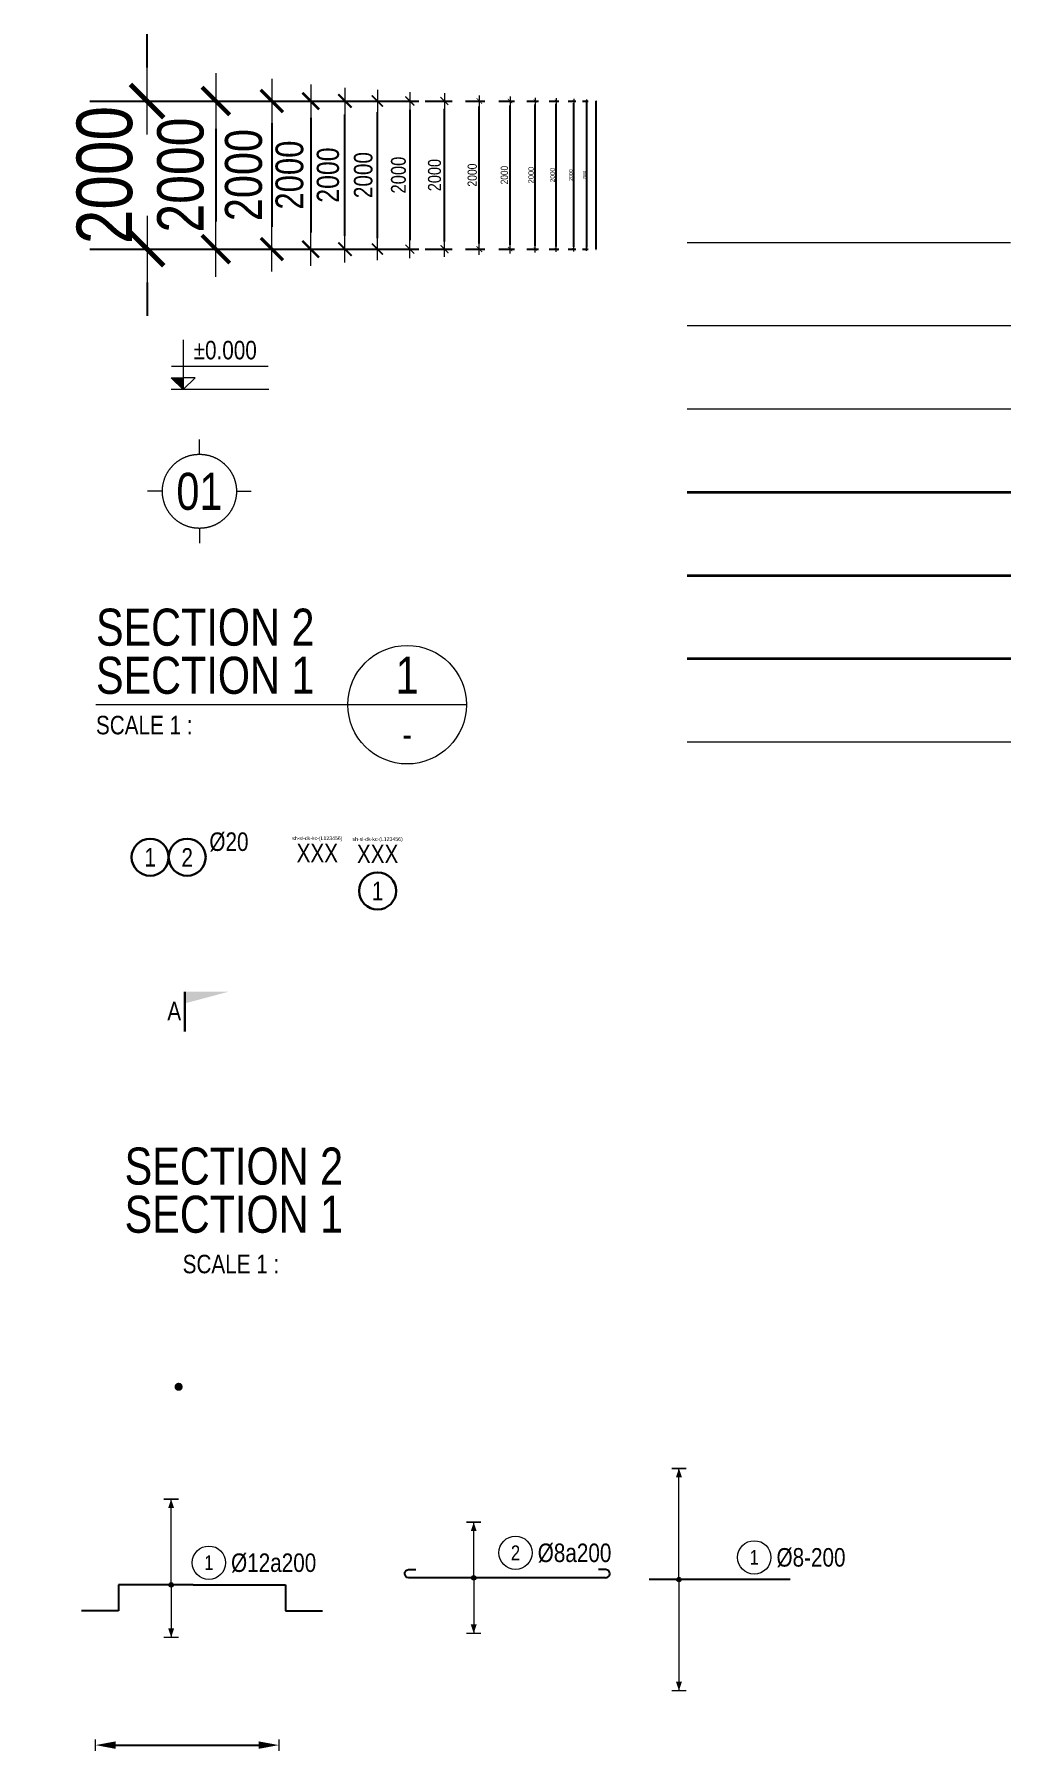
# Model space of a CAD drawing. Header units: millimetres. Extents: x -17710 to 34811, y -85050 to 7016.
# Drawn here: x 18826 to 32006, y -20267 to 2900 of the extents above; entities that cross this region are included whole.
import ezdxf
from ezdxf.enums import TextEntityAlignment as Align

# ---------------------------------------------------------------- set-up
doc = ezdxf.new("R2010")
doc.units = ezdxf.units.MM
doc.header["$MEASUREMENT"] = 0
doc.linetypes.add('CENTER', pattern=[50.8, 31.75, -6.35, 6.35, -6.35])
doc.linetypes.add('HIDDEN', pattern=[9.525, 6.35, -3.175])
for name, color, linetype, lineweight in [('kata_dim', 8, 'Continuous', 5), ('kata_grid', 8, 'CENTER', 5), ('kata_net khuat', 9, 'HIDDEN', 5), ('kata_net manh', 8, 'Continuous', 5), ('kata_net thay', 4, 'Continuous', 20), ('kata_text', 7, 'Continuous', 30), ('kata_thep - H', 1, 'Continuous', 35), ('kata_thep - V', 2, 'Continuous', 35), ('kata_thep chu', 1, 'Continuous', 35), ('kata_thep dai', 220, 'Continuous', 20)]:
    doc.layers.add(name, color=color, linetype=linetype, lineweight=lineweight)
doc.styles.add('kata_text', font='arial.ttf', dxfattribs={"width": 0.8})
doc.dimstyles.new('kata_dim_100', dxfattribs={"dimscale": 100, "dimtxt": 2.5, "dimasz": 1.5, "dimexe": 1.5, "dimexo": 2.5, "dimtad": 1, "dimdec": 0, "dimzin": 0, "dimdsep": 46, "dimtxsty": 'kata_text', "dimblk": 'kata_block_ArchTick', "dimcen": 0.09, "dimdle": 1.2, "dimclrd": 8, "dimclre": 8, "dimclrt": 3, "dimadec": 0, "dimazin": 0, "dimtfac": 1, "dimtdec": 0, "dimtix": 1, "dimtofl": 0, "dimtmove": 0, "dimatfit": 3, "dimfxl": 3.75, "dimfxlon": 1, "dimtolj": 1, "dimtzin": 0, "dimarcsym": 0})
doc.dimstyles.new('kata_dim_120', dxfattribs={"dimscale": 120, "dimtxt": 2.5, "dimasz": 1.5, "dimexe": 1.5, "dimexo": 2.5, "dimtad": 1, "dimdec": 0, "dimzin": 0, "dimdsep": 46, "dimtxsty": 'kata_text', "dimblk": 'kata_block_ArchTick', "dimcen": 0.09, "dimdle": 1.2, "dimclrd": 8, "dimclre": 8, "dimclrt": 3, "dimadec": 0, "dimazin": 0, "dimtfac": 1, "dimtdec": 0, "dimtix": 1, "dimtofl": 0, "dimtmove": 0, "dimatfit": 3, "dimfxl": 3.75, "dimfxlon": 1, "dimtolj": 1, "dimtzin": 0, "dimarcsym": 0})
doc.dimstyles.new('kata_dim_15', dxfattribs={"dimscale": 15, "dimtxt": 2.5, "dimasz": 1.5, "dimexe": 1.5, "dimexo": 2.5, "dimtad": 1, "dimdec": 0, "dimzin": 0, "dimdsep": 46, "dimtxsty": 'kata_text', "dimblk": 'kata_block_ArchTick', "dimcen": 0.09, "dimdle": 1.2, "dimclrd": 8, "dimclre": 8, "dimclrt": 3, "dimadec": 0, "dimazin": 0, "dimtfac": 1, "dimtdec": 0, "dimtix": 1, "dimtofl": 0, "dimtmove": 0, "dimatfit": 3, "dimfxl": 3.75, "dimfxlon": 1, "dimtolj": 1, "dimtzin": 0, "dimarcsym": 0})
doc.dimstyles.new('kata_dim_150', dxfattribs={"dimscale": 150, "dimtxt": 2.5, "dimasz": 1.5, "dimexe": 1.5, "dimexo": 2.5, "dimtad": 1, "dimdec": 0, "dimzin": 0, "dimdsep": 46, "dimtxsty": 'kata_text', "dimblk": 'kata_block_ArchTick', "dimcen": 0.09, "dimdle": 1.2, "dimclrd": 8, "dimclre": 8, "dimclrt": 3, "dimadec": 0, "dimazin": 0, "dimtfac": 1, "dimtdec": 0, "dimtix": 1, "dimtofl": 0, "dimtmove": 0, "dimatfit": 3, "dimfxl": 3.75, "dimfxlon": 1, "dimtolj": 1, "dimtzin": 0, "dimarcsym": 0})
doc.dimstyles.new('kata_dim_20', dxfattribs={"dimscale": 20, "dimtxt": 2.5, "dimasz": 1.5, "dimexe": 1.5, "dimexo": 2.5, "dimtad": 1, "dimdec": 0, "dimzin": 0, "dimdsep": 46, "dimtxsty": 'kata_text', "dimblk": 'kata_block_ArchTick', "dimcen": 0.09, "dimdle": 1.2, "dimclrd": 8, "dimclre": 8, "dimclrt": 3, "dimadec": 0, "dimazin": 0, "dimtfac": 1, "dimtdec": 0, "dimtix": 1, "dimtofl": 0, "dimtmove": 0, "dimatfit": 3, "dimfxl": 3.75, "dimfxlon": 1, "dimtolj": 1, "dimtzin": 0, "dimarcsym": 0})
doc.dimstyles.new('kata_dim_200', dxfattribs={"dimscale": 200, "dimtxt": 2.5, "dimasz": 1.5, "dimexe": 1.5, "dimexo": 2.5, "dimtad": 1, "dimdec": 0, "dimzin": 0, "dimdsep": 46, "dimtxsty": 'kata_text', "dimblk": 'kata_block_ArchTick', "dimcen": 0.09, "dimdle": 1.2, "dimclrd": 8, "dimclre": 8, "dimclrt": 3, "dimadec": 0, "dimazin": 0, "dimtfac": 1, "dimtdec": 0, "dimtix": 1, "dimtofl": 0, "dimtmove": 0, "dimatfit": 3, "dimfxl": 3.75, "dimfxlon": 1, "dimtolj": 1, "dimtzin": 0, "dimarcsym": 0})
doc.dimstyles.new('kata_dim_25', dxfattribs={"dimscale": 25, "dimtxt": 2.5, "dimasz": 1.5, "dimexe": 1.5, "dimexo": 2.5, "dimtad": 1, "dimdec": 0, "dimzin": 0, "dimdsep": 46, "dimtxsty": 'kata_text', "dimblk": 'kata_block_ArchTick', "dimcen": 0.09, "dimdle": 1.2, "dimclrd": 8, "dimclre": 8, "dimclrt": 3, "dimadec": 0, "dimazin": 0, "dimtfac": 1, "dimtdec": 0, "dimtix": 1, "dimtofl": 0, "dimtmove": 0, "dimatfit": 3, "dimfxl": 3.75, "dimfxlon": 1, "dimtolj": 1, "dimtzin": 0, "dimarcsym": 0})
doc.dimstyles.new('kata_dim_250', dxfattribs={"dimscale": 250, "dimtxt": 2.5, "dimasz": 1.5, "dimexe": 1.5, "dimexo": 2.5, "dimtad": 1, "dimdec": 0, "dimzin": 0, "dimdsep": 46, "dimtxsty": 'kata_text', "dimblk": 'kata_block_ArchTick', "dimcen": 0.09, "dimdle": 1.2, "dimclrd": 8, "dimclre": 8, "dimclrt": 3, "dimadec": 0, "dimazin": 0, "dimtfac": 1, "dimtdec": 0, "dimtix": 1, "dimtofl": 0, "dimtmove": 0, "dimatfit": 3, "dimfxl": 3.75, "dimfxlon": 1, "dimtolj": 1, "dimtzin": 0, "dimarcsym": 0})
doc.dimstyles.new('kata_dim_30', dxfattribs={"dimscale": 30, "dimtxt": 2.5, "dimasz": 1.5, "dimexe": 1.5, "dimexo": 2.5, "dimtad": 1, "dimdec": 0, "dimzin": 0, "dimdsep": 46, "dimtxsty": 'kata_text', "dimblk": 'kata_block_ArchTick', "dimcen": 0.09, "dimdle": 1.2, "dimclrd": 8, "dimclre": 8, "dimclrt": 3, "dimadec": 0, "dimazin": 0, "dimtfac": 1, "dimtdec": 0, "dimtix": 1, "dimtofl": 0, "dimtmove": 0, "dimatfit": 3, "dimfxl": 3.75, "dimfxlon": 1, "dimtolj": 1, "dimtzin": 0, "dimarcsym": 0})
doc.dimstyles.new('kata_dim_300', dxfattribs={"dimscale": 300, "dimtxt": 2.5, "dimasz": 1.5, "dimexe": 1.5, "dimexo": 2.5, "dimtad": 1, "dimdec": 0, "dimzin": 0, "dimdsep": 46, "dimtxsty": 'kata_text', "dimblk": 'kata_block_ArchTick', "dimcen": 0.09, "dimdle": 1.2, "dimclrd": 8, "dimclre": 8, "dimclrt": 3, "dimadec": 0, "dimazin": 0, "dimtfac": 1, "dimtdec": 0, "dimtix": 1, "dimtofl": 0, "dimtmove": 0, "dimatfit": 3, "dimfxl": 3.75, "dimfxlon": 1, "dimtolj": 1, "dimtzin": 0, "dimarcsym": 0})
doc.dimstyles.new('kata_dim_40', dxfattribs={"dimscale": 40, "dimtxt": 2.5, "dimasz": 1.5, "dimexe": 1.5, "dimexo": 2.5, "dimtad": 1, "dimdec": 0, "dimzin": 0, "dimdsep": 46, "dimtxsty": 'kata_text', "dimblk": 'kata_block_ArchTick', "dimcen": 0.09, "dimdle": 1.2, "dimclrd": 8, "dimclre": 8, "dimclrt": 3, "dimadec": 0, "dimazin": 0, "dimtfac": 1, "dimtdec": 0, "dimtix": 1, "dimtofl": 0, "dimtmove": 0, "dimatfit": 3, "dimfxl": 3.75, "dimfxlon": 1, "dimtolj": 1, "dimtzin": 0, "dimarcsym": 0})
doc.dimstyles.new('kata_dim_50', dxfattribs={"dimscale": 50, "dimtxt": 2.5, "dimasz": 1.5, "dimexe": 1.5, "dimexo": 2.5, "dimtad": 1, "dimdec": 0, "dimzin": 0, "dimdsep": 46, "dimtxsty": 'kata_text', "dimblk": 'kata_block_ArchTick', "dimcen": 0.09, "dimdle": 1.2, "dimclrd": 8, "dimclre": 8, "dimclrt": 3, "dimadec": 0, "dimazin": 0, "dimtfac": 1, "dimtdec": 0, "dimtix": 1, "dimtofl": 0, "dimtmove": 0, "dimatfit": 3, "dimfxl": 3.75, "dimfxlon": 1, "dimtolj": 1, "dimtzin": 0, "dimarcsym": 0})
doc.dimstyles.new('kata_dim_70', dxfattribs={"dimscale": 70, "dimtxt": 2.5, "dimasz": 1.5, "dimexe": 1.5, "dimexo": 2.5, "dimtad": 1, "dimdec": 0, "dimzin": 0, "dimdsep": 46, "dimtxsty": 'kata_text', "dimblk": 'kata_block_ArchTick', "dimcen": 0.09, "dimdle": 1.2, "dimclrd": 8, "dimclre": 8, "dimclrt": 3, "dimadec": 0, "dimazin": 0, "dimtfac": 1, "dimtdec": 0, "dimtix": 1, "dimtofl": 0, "dimtmove": 0, "dimatfit": 3, "dimfxl": 3.75, "dimfxlon": 1, "dimtolj": 1, "dimtzin": 0, "dimarcsym": 0})
doc.dimstyles.new('kata_dim_80', dxfattribs={"dimscale": 80, "dimtxt": 2.5, "dimasz": 1.5, "dimexe": 1.5, "dimexo": 2.5, "dimtad": 1, "dimdec": 0, "dimzin": 0, "dimdsep": 46, "dimtxsty": 'kata_text', "dimblk": 'kata_block_ArchTick', "dimcen": 0.09, "dimdle": 1.2, "dimclrd": 8, "dimclre": 8, "dimclrt": 3, "dimadec": 0, "dimazin": 0, "dimtfac": 1, "dimtdec": 0, "dimtix": 1, "dimtofl": 0, "dimtmove": 0, "dimatfit": 3, "dimfxl": 3.75, "dimfxlon": 1, "dimtolj": 1, "dimtzin": 0, "dimarcsym": 0})
doc.dimstyles.new('kata_dim_iso', dxfattribs={"dimtxt": 2.5, "dimasz": 1.5, "dimexe": 1.5, "dimexo": 2.5, "dimtad": 1, "dimdec": 0, "dimzin": 0, "dimdsep": 46, "dimtxsty": 'kata_text', "dimblk": 'kata_block_ArchTick', "dimcen": 0.09, "dimdle": 1.2, "dimclrd": 8, "dimclre": 8, "dimclrt": 3, "dimadec": 0, "dimazin": 0, "dimtfac": 1, "dimtdec": 0, "dimtix": 1, "dimtofl": 0, "dimtmove": 0, "dimatfit": 3, "dimfxl": 3.75, "dimfxlon": 1, "dimtolj": 1, "dimtzin": 0, "dimarcsym": 0})
doc.dimstyles.new('kata_rai_thep', dxfattribs={"dimtxt": 2, "dimasz": 1, "dimexe": 0, "dimexo": 0, "dimtad": 1, "dimdec": 0, "dimzin": 12, "dimdsep": 46, "dimtxsty": 'kata_text', "dimblk": 'kata_block_RUNTIC', "dimcen": 0, "dimse1": 1, "dimse2": 1, "dimclrd": 6, "dimclre": 6, "dimclrt": 7, "dimadec": 0, "dimazin": 3, "dimtfac": 1, "dimtdec": 0, "dimtmove": 2, "dimatfit": 3, "dimldrblk": 'kata_block_LEADERTIC', "dimfxl": 1, "dimtolj": 1, "dimtzin": 0, "dimlwd": -1, "dimlwe": -1, "dimarcsym": 0})

# ---------------------------------------------------------------- blocks, each defined once
blk = doc.blocks.new('*U79')
for p, q in [((0, 5), (0, 7)), ((-5, 0), (-7, 0)), ((5, 0), (7, 0)), ((0, -5), (0, -7))]:
    blk.add_line(p, q)
blk.add_circle((0, 0), 5)
at = {"color": 7, "style": 'kata_text', "width": 0.8}
blk.add_attdef('GRID', text='', height=5, dxfattribs=at).set_placement((0, 0), align=Align.MIDDLE)
blk = doc.blocks.new('*U80')
for centre in [(-7.5, 0), (-2.5, 0)]:
    blk.add_circle(centre, 2.5)
at = {"layer": 'kata_text', "color": 3, "style": 'kata_text', "width": 0.8}
blk.add_attdef('DK1', (0.5, 0.85), '', height=2.5, dxfattribs=at)
at = {"layer": 'kata_text', "color": 7, "style": 'kata_text', "width": 0.8}
for tag, p in [('SH1', (-7.5, 0)), ('SH2', (-2.5, 0))]:
    blk.add_attdef(tag, text='', height=2.5, dxfattribs=at).set_placement(p, align=Align.MIDDLE)
blk = doc.blocks.new('*U81')
at = {"color": 0, "linetype": 'ByBlock', "lineweight": -2}
blk.add_line((0, 4.36), (0, -1), dxfattribs=at)
blk.add_solid([(0, 2.78), (5.89, 4.36), (0, 4.36)], dxfattribs=at)
at = {"color": 0, "linetype": 'ByBlock', "lineweight": -2, "style": 'kata_text', "width": 0.8}
blk.add_attdef('DETAIL', text='', height=2.5, dxfattribs=at).set_placement((-0.5, 1.75), align=Align.MIDDLE_RIGHT)
blk = doc.blocks.new('kata_block_THEP')
at = {"layer": 'kata_thep chu', "color": 0}
for p, q in [((-0.5, 0), (0.5, 0)), ((-0.35, 0.35), (0.35, -0.35)), ((0.35, 0.35), (-0.35, -0.35)), ((0, 0.5), (0, -0.5))]:
    blk.add_line(p, q, dxfattribs=at)
at = {"layer": 'kata_thep chu', "color": 0, "const_width": 0.0833}
blk.add_lwpolyline([(-0.5, 0, 1), (0.5, 0, 1), (-0.5, 0, 1)], format="xyb", dxfattribs=at)
blk = doc.blocks.new('kata_block_ArchTick')
at = {"color": 8}
blk.add_line((1, 0), (-1, 0), dxfattribs=at)
at = {"color": 8, "const_width": 0.15}
blk.add_lwpolyline([(-0.5, -0.5), (0.5, 0.5)], dxfattribs=at)
blk = doc.blocks.new('*D71')
at = {"layer": 'Defpoints', "color": 0, "transparency": 16777216}
for p in [(19771, 2000), (23457, 2000), (19771, 0)]:
    blk.add_point(p, dxfattribs=at)
at = {"layer": 'kata_dim', "color": 8, "lineweight": -2, "transparency": 16777216}
for p, q in [((23082, 2000), (23607, 2000)), ((23457, 150), (23457, 1850)), ((23082, 0), (23607, 0))]:
    blk.add_line(p, q, dxfattribs=at)
at = {"layer": 'kata_dim', "color": 8, "lineweight": -2, "transparency": 16777216, "xscale": 150, "yscale": 150, "zscale": 150}
for p, rotation in [((23457, 2000), 90), ((23457, 0), 270)]:
    blk.add_blockref('kata_block_ArchTick', p, dxfattribs=dict(at, rotation=rotation))
at = {"layer": 'kata_dim', "color": 3, "transparency": 16777216, "insert": (23267, 1000), "char_height": 250, "attachment_point": 5, "rotation": 90, "style": 'kata_text'}
blk.add_mtext('\\A1;2000', dxfattribs=at)
blk = doc.blocks.new('*D72')
at = {"layer": 'Defpoints', "color": 0, "transparency": 16777216}
for p in [(19771, 2000), (24362, 2000), (19771, 0)]:
    blk.add_point(p, dxfattribs=at)
at = {"layer": 'kata_dim', "color": 8, "lineweight": -2, "transparency": 16777216}
for p, q in [((24100, 2000), (24467, 2000)), ((24362, 105), (24362, 1895)), ((24100, 0), (24467, 0))]:
    blk.add_line(p, q, dxfattribs=at)
at = {"layer": 'kata_dim', "color": 8, "lineweight": -2, "transparency": 16777216, "xscale": 105, "yscale": 105, "zscale": 105}
for p, rotation in [((24362, 2000), 90), ((24362, 0), 270)]:
    blk.add_blockref('kata_block_ArchTick', p, dxfattribs=dict(at, rotation=rotation))
at = {"layer": 'kata_dim', "color": 3, "transparency": 16777216, "insert": (24229, 1000), "char_height": 175, "attachment_point": 5, "rotation": 90, "style": 'kata_text'}
blk.add_mtext('\\A1;2000', dxfattribs=at)
blk = doc.blocks.new('*D73')
at = {"layer": 'Defpoints', "color": 0, "transparency": 16777216}
for p in [(19771, 2000), (24833, 2000), (19771, 0)]:
    blk.add_point(p, dxfattribs=at)
at = {"layer": 'kata_dim', "color": 8, "lineweight": -2, "transparency": 16777216}
for p, q in [((24646, 2000), (24908, 2000)), ((24833, 75), (24833, 1925)), ((24646, 0), (24908, 0))]:
    blk.add_line(p, q, dxfattribs=at)
at = {"layer": 'kata_dim', "color": 8, "lineweight": -2, "transparency": 16777216, "xscale": 75, "yscale": 75, "zscale": 75}
for p, rotation in [((24833, 2000), 90), ((24833, 0), 270)]:
    blk.add_blockref('kata_block_ArchTick', p, dxfattribs=dict(at, rotation=rotation))
at = {"layer": 'kata_dim', "color": 3, "transparency": 16777216, "insert": (24738, 1000), "char_height": 125, "attachment_point": 5, "rotation": 90, "style": 'kata_text'}
blk.add_mtext('\\A1;2000', dxfattribs=at)
blk = doc.blocks.new('*D74')
at = {"layer": 'Defpoints', "color": 0, "transparency": 16777216}
for p in [(19771, 2000), (25248, 2000), (19771, 0)]:
    blk.add_point(p, dxfattribs=at)
at = {"layer": 'kata_dim', "color": 8, "lineweight": -2, "transparency": 16777216}
for p, q in [((25098, 2000), (25308, 2000)), ((25248, 60), (25248, 1940)), ((25098, 0), (25308, 0))]:
    blk.add_line(p, q, dxfattribs=at)
at = {"layer": 'kata_dim', "color": 8, "lineweight": -2, "transparency": 16777216, "xscale": 60, "yscale": 60, "zscale": 60}
for p, rotation in [((25248, 2000), 90), ((25248, 0), 270)]:
    blk.add_blockref('kata_block_ArchTick', p, dxfattribs=dict(at, rotation=rotation))
at = {"layer": 'kata_dim', "color": 3, "transparency": 16777216, "insert": (25172, 1000), "char_height": 100, "attachment_point": 5, "rotation": 90, "style": 'kata_text'}
blk.add_mtext('\\A1;2000', dxfattribs=at)
blk = doc.blocks.new('*D75')
at = {"layer": 'Defpoints', "color": 0, "transparency": 16777216}
for p in [(19771, 2000), (25589, 2000), (19771, 0)]:
    blk.add_point(p, dxfattribs=at)
at = {"layer": 'kata_dim', "color": 8, "lineweight": -2, "transparency": 16777216}
for p, q in [((25476, 2000), (25634, 2000)), ((25589, 45), (25589, 1955)), ((25476, 0), (25634, 0))]:
    blk.add_line(p, q, dxfattribs=at)
at = {"layer": 'kata_dim', "color": 8, "lineweight": -2, "transparency": 16777216, "xscale": 45, "yscale": 45, "zscale": 45}
for p, rotation in [((25589, 2000), 90), ((25589, 0), 270)]:
    blk.add_blockref('kata_block_ArchTick', p, dxfattribs=dict(at, rotation=rotation))
at = {"layer": 'kata_dim', "color": 3, "transparency": 16777216, "insert": (25532, 1000), "char_height": 75, "attachment_point": 5, "rotation": 90, "style": 'kata_text'}
blk.add_mtext('\\A1;2000', dxfattribs=at)
blk = doc.blocks.new('*D76')
at = {"layer": 'Defpoints', "color": 0, "transparency": 16777216}
for p in [(19771, 2000), (25870, 2000), (19771, 0)]:
    blk.add_point(p, dxfattribs=at)
at = {"layer": 'kata_dim', "color": 8, "lineweight": -2, "transparency": 16777216}
for p, q in [((25776, 2000), (25907, 2000)), ((25870, 38), (25870, 1963)), ((25776, 0), (25907, 0))]:
    blk.add_line(p, q, dxfattribs=at)
at = {"layer": 'kata_dim', "color": 8, "lineweight": -2, "transparency": 16777216, "xscale": 37.5, "yscale": 37.5, "zscale": 37.5}
for p, rotation in [((25870, 2000), 90), ((25870, 0), 270)]:
    blk.add_blockref('kata_block_ArchTick', p, dxfattribs=dict(at, rotation=rotation))
at = {"layer": 'kata_dim', "color": 3, "transparency": 16777216, "insert": (25822, 1000), "char_height": 62.5, "attachment_point": 5, "rotation": 90, "style": 'kata_text'}
blk.add_mtext('\\A1;2000', dxfattribs=at)
blk = doc.blocks.new('*D77')
at = {"layer": 'Defpoints', "color": 0, "transparency": 16777216}
for p in [(19771, 2000), (26107, 2000), (19771, 0)]:
    blk.add_point(p, dxfattribs=at)
at = {"layer": 'kata_dim', "color": 8, "lineweight": -2, "transparency": 16777216}
for p, q in [((26032, 2000), (26137, 2000)), ((26107, 30), (26107, 1970)), ((26032, 0), (26137, 0))]:
    blk.add_line(p, q, dxfattribs=at)
at = {"layer": 'kata_dim', "color": 8, "lineweight": -2, "transparency": 16777216, "xscale": 30, "yscale": 30, "zscale": 30}
for p, rotation in [((26107, 2000), 90), ((26107, 0), 270)]:
    blk.add_blockref('kata_block_ArchTick', p, dxfattribs=dict(at, rotation=rotation))
at = {"layer": 'kata_dim', "color": 3, "transparency": 16777216, "insert": (26069, 1000), "char_height": 50, "attachment_point": 5, "rotation": 90, "style": 'kata_text'}
blk.add_mtext('\\A1;2000', dxfattribs=at)
blk = doc.blocks.new('*D78')
at = {"layer": 'Defpoints', "color": 0, "transparency": 16777216}
for p in [(19771, 2000), (26410, 2000), (19771, 0)]:
    blk.add_point(p, dxfattribs=at)
at = {"layer": 'kata_dim', "color": 8, "lineweight": -2, "transparency": 16777216}
for p, q in [((26406, 2000), (26412, 2000)), ((26410, 2), (26410, 1999)), ((26406, 0), (26412, 0))]:
    blk.add_line(p, q, dxfattribs=at)
at = {"layer": 'kata_dim', "color": 8, "lineweight": -2, "transparency": 16777216, "xscale": 1.5, "yscale": 1.5, "zscale": 1.5}
for p, rotation in [((26410, 2000), 90), ((26410, 0), 270)]:
    blk.add_blockref('kata_block_ArchTick', p, dxfattribs=dict(at, rotation=rotation))
at = {"layer": 'kata_dim', "color": 3, "transparency": 16777216, "insert": (26408, 1000), "char_height": 2.5, "attachment_point": 5, "rotation": 90, "style": 'kata_text'}
blk.add_mtext('\\A1;2000', dxfattribs=at)
blk = doc.blocks.new('kata_block_CT')
blk.add_hatch(color=256).paths.add_polyline_path([(0, 1.6), (-1.61, 1.6), (0, 0)])
at = {"ltscale": 50}
h = blk.add_hatch(dxfattribs=at)
h.set_pattern_fill('ANSI31', color=8, scale=1.406251, style=0)
h.set_pattern_definition([(45, (0, 5e-12), (-3.157, 3.157), [])])
h.paths.add_polyline_path([(0, 1.6), (0, 0), (1.61, 1.6)])
at = {"color": 8, "ltscale": 50}
for p, q in [((-1.59, 3.14), (11.47, 3.14)), ((11.56, 0), (-1.64, 0))]:
    blk.add_line(p, q, dxfattribs=at)
for points in [[(0, 6.69), (0, 0)], [(0, 0), (-1.61, 1.6), (0, 1.6)], [(0, 0), (1.61, 1.6), (0, 1.6)]]:
    blk.add_lwpolyline(points, dxfattribs=at)
at = {"color": 3, "style": 'kata_text', "width": 0.8}
blk.add_attdef('CT', (1.41, 4.07), '', height=2.5, dxfattribs=at)
blk = doc.blocks.new('kata_block_HDSEC')
at = {"color": 0, "linetype": 'ByBlock', "lineweight": -2}
blk.add_line((8, 0), (-42, 0), dxfattribs=at)
blk.add_circle((0, 0), 8, dxfattribs=at)
at = {"color": 6, "linetype": 'ByBlock', "lineweight": -2, "style": 'kata_text', "width": 0.8}
blk.add_attdef('SECTDET2', (-42, 7.97), '', height=5, dxfattribs=at)
at = {"color": 0, "linetype": 'ByBlock', "lineweight": -2, "style": 'kata_text', "width": 0.8}
blk.add_attdef('SECTDET1', (-42, 1.47), '', height=5, dxfattribs=at)
blk.add_attdef('DETT', text='', height=5, dxfattribs=at).set_placement((0, 4), align=Align.MIDDLE)
at = {"color": 3, "lineweight": 25, "style": 'kata_text', "width": 0.8}
blk.add_attdef('SSCALE', (-42, -4), '', height=2.5, dxfattribs=at)
at = {"color": 3, "lineweight": 35, "style": 'kata_text', "width": 0.8}
blk.add_attdef('C/REF', text='', height=3.5, dxfattribs=at).set_placement((0, -4), align=Align.MIDDLE)
blk = doc.blocks.new('kata_block_TD')
at = {"color": 6, "linetype": 'ByBlock', "lineweight": -2, "style": 'kata_text', "width": 0.8}
blk.add_attdef('SECTDET2', text='', height=5, dxfattribs=at).set_placement((0, 7.97), align=Align.CENTER)
at = {"color": 0, "linetype": 'ByBlock', "lineweight": -2, "style": 'kata_text', "width": 0.8}
blk.add_attdef('SECTDET1', text='', height=5, dxfattribs=at).set_placement((0, 1.47), align=Align.CENTER)
at = {"color": 3, "lineweight": 25, "style": 'kata_text', "width": 0.8}
blk.add_attdef('SSCALE', text='', height=2.5, dxfattribs=at).set_placement((0, -4), align=Align.CENTER)
blk = doc.blocks.new('*U84')
h = blk.add_hatch(color=6)
edge = h.paths.add_edge_path()
edge.add_arc((-4.18, 0), 0.3, 0, 360)
for p, q in [((0, 0), (-12.95, 0)), ((13.63, 0), (0, 0))]:
    blk.add_line(p, q)
for points in [[(-12.95, 0, -0.96621), (-12.99, 1.1), (-11.99, 1.1)], [(13.63, 0, 0.96621), (13.67, 1.1), (12.67, 1.1)]]:
    blk.add_lwpolyline(points, format="xyb")
at = {"layer": 'kata_dim', "color": 6}
for q in [(-4.18, 7.5), (-4.18, -7.5)]:
    blk.add_line((-4.18, 0), q, dxfattribs=at)
for points in [[(-5.18, 7.5, 0.2, 0.2, 0), (-3.18, 7.5, 0, 0, 0)], [(-5.18, -7.5, 0.2, 0.2, 0), (-3.18, -7.5, 0, 0, 0)]]:
    blk.add_lwpolyline(points, format="xyseb", dxfattribs=at)
at = {"layer": 'kata_dim'}
blk.add_circle((1.46, 3.37), 2.25, dxfattribs=at)
at = {"layer": 'kata_dim', "color": 6}
blk.add_circle((-4.18, 0), 0.3, dxfattribs=at)
for points in [[(-4.58, 6.3), (-4.18, 7.5), (-3.78, 6.3)], [(-4.58, -6.3), (-4.18, -7.5), (-3.78, -6.3)]]:
    blk.add_solid(points, dxfattribs=at)
at = {"layer": 'kata_text', "style": 'kata_text', "width": 0.8}
blk.add_attdef('KHT', text='', height=2, dxfattribs=at).set_placement((1.46, 3.37), align=Align.MIDDLE_CENTER)
at = {"layer": 'kata_text', "color": 3, "style": 'kata_text', "width": 0.8}
blk.add_attdef('DKT', (4.46, 2.12), '', height=2.5, dxfattribs=at)
blk = doc.blocks.new('*U85')
h = blk.add_hatch(color=6)
edge = h.paths.add_edge_path()
edge.add_arc((-2.99, 0), 0.3, 0, 360)
for p, q in [((0, 0), (-10.09, 0)), ((-10.09, 0), (-10.09, -3.5)), ((0, 0), (12.46, 0)), ((12.46, 0), (12.46, -3.5)), ((-10.09, -3.5), (-15.09, -3.5)), ((12.46, -3.5), (17.46, -3.5))]:
    blk.add_line(p, q)
at = {"layer": 'kata_dim', "color": 6}
for q in [(-2.99, 11.57), (-2.99, -7.07)]:
    blk.add_line((-2.99, 0), q, dxfattribs=at)
for points in [[(-3.99, 11.57, 0.2, 0.2, 0), (-1.99, 11.57, 0, 0, 0)], [(-3.99, -7.07, 0.2, 0.2, 0), (-1.99, -7.07, 0, 0, 0)]]:
    blk.add_lwpolyline(points, format="xyseb", dxfattribs=at)
at = {"layer": 'kata_dim'}
blk.add_circle((2.1, 3), 2.25, dxfattribs=at)
at = {"layer": 'kata_dim', "color": 6}
blk.add_circle((-2.99, 0), 0.3, dxfattribs=at)
for points in [[(-3.39, 10.37), (-2.99, 11.57), (-2.59, 10.37)], [(-3.39, -5.87), (-2.99, -7.07), (-2.59, -5.87)]]:
    blk.add_solid(points, dxfattribs=at)
at = {"layer": 'kata_text', "style": 'kata_text', "width": 0.8}
blk.add_attdef('KHT', text='', height=2, dxfattribs=at).set_placement((2.1, 3), align=Align.MIDDLE_CENTER)
at = {"layer": 'kata_text', "color": 3, "style": 'kata_text', "width": 0.8}
blk.add_attdef('DKT', (5.1, 1.75), '', height=2.5, dxfattribs=at)
blk = doc.blocks.new('kata_block_RUNTIC')
at = {"layer": 'kata_dim', "color": 6}
blk.add_line((0, 0.75), (0, -0.75), dxfattribs=at)
blk.add_lwpolyline([(0, 0, 0, 1, 0), (-2.7, 0, 1, 1, 0)], format="xyseb", dxfattribs=at)
blk = doc.blocks.new('*D89')
at = {"color": 6, "transparency": 16777216}
blk.add_line((19752, -20192), (22026, -20192), dxfattribs=at)
at = {"layer": 'Defpoints', "color": 0, "transparency": 16777216}
for p in [(19652, -20192), (22126, -20192), (22126, -20192)]:
    blk.add_point(p, dxfattribs=at)
at = {"color": 6, "transparency": 16777216, "xscale": 100, "yscale": 100, "zscale": 100, "rotation": 180}
blk.add_blockref('kata_block_RUNTIC', (19652, -20192), dxfattribs=at)
at = {"color": 6, "transparency": 16777216, "xscale": 100, "yscale": 100, "zscale": 100}
blk.add_blockref('kata_block_RUNTIC', (22126, -20192), dxfattribs=at)
blk = doc.blocks.new('kata_block_LEADERTIC')
at = {"layer": 'kata_dim', "color": 6}
blk.add_lwpolyline([(0, 0, 0, 1, 0), (-2.7, 0, 1, 1, 0)], format="xyseb", dxfattribs=at)
blk = doc.blocks.new('kata_block_KHTCT')
at = {"layer": 'Defpoints', "color": 8, "style": 'kata_text', "width": 0.8}
blk.add_attdef('CONG_THUC', text='', height=0.5, dxfattribs=at).set_placement((0, 2), align=Align.MIDDLE_CENTER)
at = {"layer": 'kata_text', "color": 3, "style": 'kata_text', "width": 0.8}
blk.add_attdef('CHU_THICH', text='', height=2.5, dxfattribs=at).set_placement((0, 0), align=Align.MIDDLE_CENTER)
blk = doc.blocks.new('Bo tri thep bien phap')
h = blk.add_hatch(color=6)
edge = h.paths.add_edge_path()
edge.add_arc((-3, 0), 0.3, 0, 360)
for p, q in [((0, 0), (-7, 0)), ((12, 0), (0, 0))]:
    blk.add_line(p, q)
at = {"layer": 'kata_dim', "color": 6}
for q in [(-3, 15), (-3, -15)]:
    blk.add_line((-3, 0), q, dxfattribs=at)
for points in [[(-4, 15, 0.2, 0.2, 0), (-2, 15, 0, 0, 0)], [(-4, -15, 0.2, 0.2, 0), (-2, -15, 0, 0, 0)]]:
    blk.add_lwpolyline(points, format="xyseb", dxfattribs=at)
at = {"layer": 'kata_dim'}
blk.add_circle((7.17, 3), 2.25, dxfattribs=at)
at = {"layer": 'kata_dim', "color": 6}
blk.add_circle((-3, 0), 0.3, dxfattribs=at)
for points in [[(-3.4, 13.8), (-3, 15), (-2.6, 13.8)], [(-3.4, -13.8), (-3, -15), (-2.6, -13.8)]]:
    blk.add_solid(points, dxfattribs=at)
at = {"layer": 'kata_text', "style": 'kata_text', "width": 0.8}
blk.add_attdef('KHT', text='', height=2, dxfattribs=at).set_placement((7.17, 3), align=Align.MIDDLE_CENTER)
at = {"layer": 'kata_text', "color": 3, "style": 'kata_text', "width": 0.8}
blk.add_attdef('DKT', (10.17, 1.75), '', height=2.5, dxfattribs=at)
blk = doc.blocks.new('*D103')
at = {"layer": 'Defpoints', "color": 0, "transparency": 16777216}
for p in [(19771, 2000), (19771, 0), (22557, 0)]:
    blk.add_point(p, dxfattribs=at)
at = {"layer": 'kata_dim', "color": 8, "lineweight": -2, "transparency": 16777216}
for p, q in [((21995, 2000), (22782, 2000)), ((22557, 1775), (22557, 225)), ((21995, 0), (22782, 0))]:
    blk.add_line(p, q, dxfattribs=at)
at = {"layer": 'kata_dim', "color": 8, "lineweight": -2, "transparency": 16777216, "xscale": 225, "yscale": 225, "zscale": 225}
for p, rotation in [((22557, 2000), 90), ((22557, 0), 270)]:
    blk.add_blockref('kata_block_ArchTick', p, dxfattribs=dict(at, rotation=rotation))
at = {"layer": 'kata_dim', "color": 3, "transparency": 16777216, "insert": (22272, 1000), "char_height": 375, "attachment_point": 5, "rotation": 90, "style": 'kata_text'}
blk.add_mtext('\\A1;2000', dxfattribs=at)
blk = doc.blocks.new('*D104')
at = {"layer": 'Defpoints', "color": 0, "transparency": 16777216}
for p in [(19771, 2000), (19771, 0), (22033, 0)]:
    blk.add_point(p, dxfattribs=at)
at = {"layer": 'kata_dim', "color": 8, "lineweight": -2, "transparency": 16777216}
for p, q in [((21283, 2000), (22333, 2000)), ((22033, 1700), (22033, 300)), ((21283, 0), (22333, 0))]:
    blk.add_line(p, q, dxfattribs=at)
at = {"layer": 'kata_dim', "color": 8, "lineweight": -2, "transparency": 16777216, "xscale": 300, "yscale": 300, "zscale": 300}
for p, rotation in [((22033, 2000), 90), ((22033, 0), 270)]:
    blk.add_blockref('kata_block_ArchTick', p, dxfattribs=dict(at, rotation=rotation))
at = {"layer": 'kata_dim', "color": 3, "transparency": 16777216, "insert": (21653, 1000), "char_height": 500, "attachment_point": 5, "rotation": 90, "style": 'kata_text'}
blk.add_mtext('\\A1;2000', dxfattribs=at)
blk = doc.blocks.new('*D105')
at = {"layer": 'Defpoints', "color": 0, "transparency": 16777216}
for p in [(19771, 2000), (19771, 0), (26282, 0)]:
    blk.add_point(p, dxfattribs=at)
at = {"layer": 'kata_dim', "color": 8, "lineweight": -2, "transparency": 16777216}
for p, q in [((26225, 2000), (26304, 2000)), ((26282, 1978), (26282, 23)), ((26225, 0), (26304, 0))]:
    blk.add_line(p, q, dxfattribs=at)
at = {"layer": 'kata_dim', "color": 8, "lineweight": -2, "transparency": 16777216, "xscale": 22.5, "yscale": 22.5, "zscale": 22.5}
for p, rotation in [((26282, 2000), 90), ((26282, 0), 270)]:
    blk.add_blockref('kata_block_ArchTick', p, dxfattribs=dict(at, rotation=rotation))
at = {"layer": 'kata_dim', "color": 3, "transparency": 16777216, "insert": (26253, 1000), "char_height": 37.5, "attachment_point": 5, "rotation": 90, "style": 'kata_text'}
blk.add_mtext('\\A1;2000', dxfattribs=at)
blk = doc.blocks.new('*D113')
at = {"layer": 'Defpoints', "color": 0, "transparency": 16777216}
for p in [(19771, 2000), (19771, 0), (23895, 0)]:
    blk.add_point(p, dxfattribs=at)
at = {"layer": 'kata_dim', "color": 8, "lineweight": -2, "transparency": 16777216}
for p, q in [((23595, 2000), (24015, 2000)), ((23895, 1880), (23895, 120)), ((23595, 0), (24015, 0))]:
    blk.add_line(p, q, dxfattribs=at)
at = {"layer": 'kata_dim', "color": 8, "lineweight": -2, "transparency": 16777216, "xscale": 120, "yscale": 120, "zscale": 120}
for p, rotation in [((23895, 2000), 90), ((23895, 0), 270)]:
    blk.add_blockref('kata_block_ArchTick', p, dxfattribs=dict(at, rotation=rotation))
at = {"layer": 'kata_dim', "color": 3, "transparency": 16777216, "insert": (23742, 1000), "char_height": 200, "attachment_point": 5, "rotation": 90, "style": 'kata_text'}
blk.add_mtext('\\A1;2000', dxfattribs=at)
blk = doc.blocks.new('*D153')
at = {"layer": 'Defpoints', "color": 0, "transparency": 16777216}
for p in [(19771, 2000), (23019, 2000), (19771, 0)]:
    blk.add_point(p, dxfattribs=at)
at = {"layer": 'kata_dim', "color": 8, "lineweight": -2, "transparency": 16777216}
for p, q in [((22569, 2000), (23199, 2000)), ((23019, 180), (23019, 1820)), ((22569, 0), (23199, 0))]:
    blk.add_line(p, q, dxfattribs=at)
at = {"layer": 'kata_dim', "color": 8, "lineweight": -2, "transparency": 16777216, "xscale": 180, "yscale": 180, "zscale": 180}
for p, rotation in [((23019, 2000), 90), ((23019, 0), 270)]:
    blk.add_blockref('kata_block_ArchTick', p, dxfattribs=dict(at, rotation=rotation))
at = {"layer": 'kata_dim', "color": 3, "transparency": 16777216, "insert": (22791, 1000), "char_height": 300, "attachment_point": 5, "rotation": 90, "style": 'kata_text'}
blk.add_mtext('\\A1;2000', dxfattribs=at)
blk = doc.blocks.new('*D154')
at = {"layer": 'Defpoints', "color": 0, "transparency": 16777216}
for p in [(18826, 2000), (18826, 0), (20348, 0)]:
    blk.add_point(p, dxfattribs=at)
at = {"layer": 'kata_dim', "color": 8, "lineweight": -2, "transparency": 16777216}
for p, q in [((20348, 2450), (20348, 2900)), ((19576, 2000), (20798, 2000)), ((19576, 0), (20798, 0)), ((20348, -450), (20348, -900))]:
    blk.add_line(p, q, dxfattribs=at)
at = {"layer": 'kata_dim', "color": 8, "lineweight": -2, "transparency": 16777216, "xscale": 450, "yscale": 450, "zscale": 450}
for p, rotation in [((20348, 2000), 270), ((20348, 0), 90)]:
    blk.add_blockref('kata_block_ArchTick', p, dxfattribs=dict(at, rotation=rotation))
at = {"layer": 'kata_dim', "color": 3, "transparency": 16777216, "insert": (19777, 1000), "char_height": 750, "attachment_point": 5, "rotation": 90, "style": 'kata_text'}
blk.add_mtext('\\A1;2000', dxfattribs=at)
blk = doc.blocks.new('*D155')
at = {"layer": 'Defpoints', "color": 0, "transparency": 16777216}
for p in [(18826, 2000), (18826, 0), (21277, 0)]:
    blk.add_point(p, dxfattribs=at)
at = {"layer": 'kata_dim', "color": 8, "lineweight": -2, "transparency": 16777216}
for p, q in [((20340, 2000), (21652, 2000)), ((21277, 1625), (21277, 375)), ((20340, 0), (21652, 0))]:
    blk.add_line(p, q, dxfattribs=at)
at = {"layer": 'kata_dim', "color": 8, "lineweight": -2, "transparency": 16777216, "xscale": 375, "yscale": 375, "zscale": 375}
for p, rotation in [((21277, 2000), 90), ((21277, 0), 270)]:
    blk.add_blockref('kata_block_ArchTick', p, dxfattribs=dict(at, rotation=rotation))
at = {"layer": 'kata_dim', "color": 3, "transparency": 16777216, "insert": (20802, 1000), "char_height": 625, "attachment_point": 5, "rotation": 90, "style": 'kata_text'}
blk.add_mtext('\\A1;2000', dxfattribs=at)
blk = doc.blocks.new('*U160')
blk.add_circle((0, -5), 2.5)
at = {"layer": 'Defpoints', "color": 8, "style": 'kata_text', "width": 0.8}
blk.add_attdef('CONG_THUC', text='', height=0.5, dxfattribs=at).set_placement((0, 2), align=Align.MIDDLE_CENTER)
at = {"layer": 'kata_text', "color": 3, "style": 'kata_text', "width": 0.8}
blk.add_attdef('CHU_THICH', text='', height=2.5, dxfattribs=at).set_placement((0, 0), align=Align.MIDDLE_CENTER)
at = {"layer": 'kata_text', "color": 7, "style": 'kata_text', "width": 0.8}
blk.add_attdef('SH', text='', height=2.5, dxfattribs=at).set_placement((0, -5), align=Align.MIDDLE)

msp = doc.modelspace()

# ---------------------------------------------------------------- linework, layer by layer
at = {"layer": 'kata_net khuat'}
msp.add_line((27637.3, 91.3), (32006.3, 91.3), dxfattribs=at)
at = {"layer": 'kata_net manh'}
msp.add_line((27637.3, -1032.3), (32006.3, -1032.3), dxfattribs=at)
at = {"layer": 'kata_net thay'}
msp.add_line((27637.3, -2155.9), (32006.3, -2155.9), dxfattribs=at)
at = {"layer": 'kata_thep - H'}
msp.add_line((27637.3, -3279.5), (32006.3, -3279.5), dxfattribs=at)
at = {"layer": 'kata_thep - V'}
msp.add_line((27637.3, -4403.1), (32006.3, -4403.1), dxfattribs=at)
at = {"layer": 'kata_thep chu'}
msp.add_line((27637.3, -5526.7), (32006.3, -5526.7), dxfattribs=at)
at = {"layer": 'kata_thep dai'}
msp.add_line((27637.3, -6650.3), (32006.3, -6650.3), dxfattribs=at)

# ---------------------------------------------------------------- block references
at = {"xscale": 100, "yscale": 100, "zscale": 100}
for name, p, values in [('kata_block_KHTCT', (22646.3, -8151.2), {'CHU_THICH': 'XXX', 'CONG_THUC': 'sh-sl-dk-kc-(L123456)'}), ('Bo tri thep bien phap', (27827.9, -17957.6), {'KHT': '1', 'DKT': '%%C8-200'}), ('*U85', (20972.2, -18029.6), {'KHT': '1', 'DKT': '%%c12a200'}), ('*U84', (25175.8, -17933.3), {'KHT': '2', 'DKT': '%%c8a200'})]:
    msp.add_blockref(name, p, dxfattribs=at).add_auto_attribs(values)
at = {"layer": 'kata_grid', "xscale": 100, "yscale": 100, "zscale": 100}
msp.add_blockref('*U79', (21054.9, -3268.2), dxfattribs=at).add_auto_attribs({'GRID': '01'})
at = {"layer": 'kata_net manh', "xscale": 100, "yscale": 100, "zscale": 100}
for name, p, values in [('kata_block_CT', (20836.1, -1894.4), {'CT': '%%p0.000'}), ('kata_block_HDSEC', (23858.3, -6148.8), {'SECTDET1': 'SECTION 1', 'SECTDET2': 'SECTION 2', 'DETT': '1', 'C/REF': '-', 'SSCALE': 'SCALE 1 : '}), ('kata_block_TD', (21519.4, -13423.2), {'SECTDET1': 'SECTION 1', 'SECTDET2': 'SECTION 2', 'SSCALE': 'SCALE 1 : '})]:
    msp.add_blockref(name, p, dxfattribs=at).add_auto_attribs(values)
at = {"layer": 'kata_text', "xscale": 100, "yscale": 100, "zscale": 100}
for name, p, values in [('*U80', (21139.4, -8207.6), {'SH1': '1', 'SH2': '2', 'DK1': '%%c20'}), ('*U160', (23460.5, -8162.4), {'CHU_THICH': 'XXX', 'CONG_THUC': 'sh-sl-dk-kc-(L123456)', 'SH': '1'}), ('*U81', (20857.8, -10459), {'DETAIL': 'A'})]:
    msp.add_blockref(name, p, dxfattribs=at).add_auto_attribs(values)
at = {"layer": 'kata_thep chu', "xscale": 100, "yscale": 100, "zscale": 100}
msp.add_blockref('kata_block_THEP', (20773.3, -15355.7), dxfattribs=at)

# ---------------------------------------------------------------- dimensions: what is measured, and where the dimension line sits
dim = msp.add_aligned_dim(p1=(19651.5, -20192), p2=(22125.7, -20192), distance=0, text=' ', dimstyle='kata_rai_thep', override={"dimscale": 100, "dimtxt": 2})
dim.commit()
dim.dimension.update_dxf_attribs({"geometry": '*D89', "text_midpoint": (20888.6, -20192)})
at = {"layer": 'kata_dim'}
for base, p1, p2, dimstyle, picture, middle in [((20347.9, 0), (18826.1, 2000), (18826.1, 0), 'kata_dim_300', '*D154', (19777.4, 1000)), ((21277.4, 0), (18826.1, 2000), (18826.1, 0), 'kata_dim_250', '*D155', (20802, 1000)), ((22033.2, 0), (19770.8, 2000), (19770.8, 0), 'kata_dim_200', '*D104', (21652.9, 1000)), ((22557.2, 0), (19770.8, 2000), (19770.8, 0), 'kata_dim_150', '*D103', (22272, 1000)), ((23019.2, 2000), (19770.8, 0), (19770.8, 2000), 'kata_dim_120', '*D153', (22791, 1000)), ((23457.2, 2000), (19770.8, 0), (19770.8, 2000), 'kata_dim_100', '*D71', (23267.1, 1000)), ((23894.5, 0), (19770.8, 2000), (19770.8, 0), 'kata_dim_80', '*D113', (23742.4, 1000)), ((24362, 2000), (19770.8, 0), (19770.8, 2000), 'kata_dim_70', '*D72', (24228.9, 1000)), ((24833.4, 2000), (19770.8, 0), (19770.8, 2000), 'kata_dim_50', '*D73', (24738.3, 1000)), ((25248, 2000), (19770.8, 0), (19770.8, 2000), 'kata_dim_40', '*D74', (25171.9, 1000)), ((25588.7, 2000), (19770.8, 0), (19770.8, 2000), 'kata_dim_30', '*D75', (25531.6, 1000)), ((25869.7, 2000), (19770.8, 0), (19770.8, 2000), 'kata_dim_25', '*D76', (25822.1, 1000)), ((26107, 2000), (19770.8, 0), (19770.8, 2000), 'kata_dim_20', '*D77', (26068.9, 1000)), ((26281.7, 0), (19770.8, 2000), (19770.8, 0), 'kata_dim_15', '*D105', (26253.2, 1000)), ((26410, 2000), (19770.8, 0), (19770.8, 2000), 'kata_dim_iso', '*D78', (26408.1, 1000))]:
    dim = msp.add_linear_dim(base=base, p1=p1, p2=p2, angle=90, dimstyle=dimstyle, dxfattribs=at)
    dim.commit()
    dim.dimension.update_dxf_attribs({"geometry": picture, "text_midpoint": middle})

doc.saveas('drawing.dxf')
